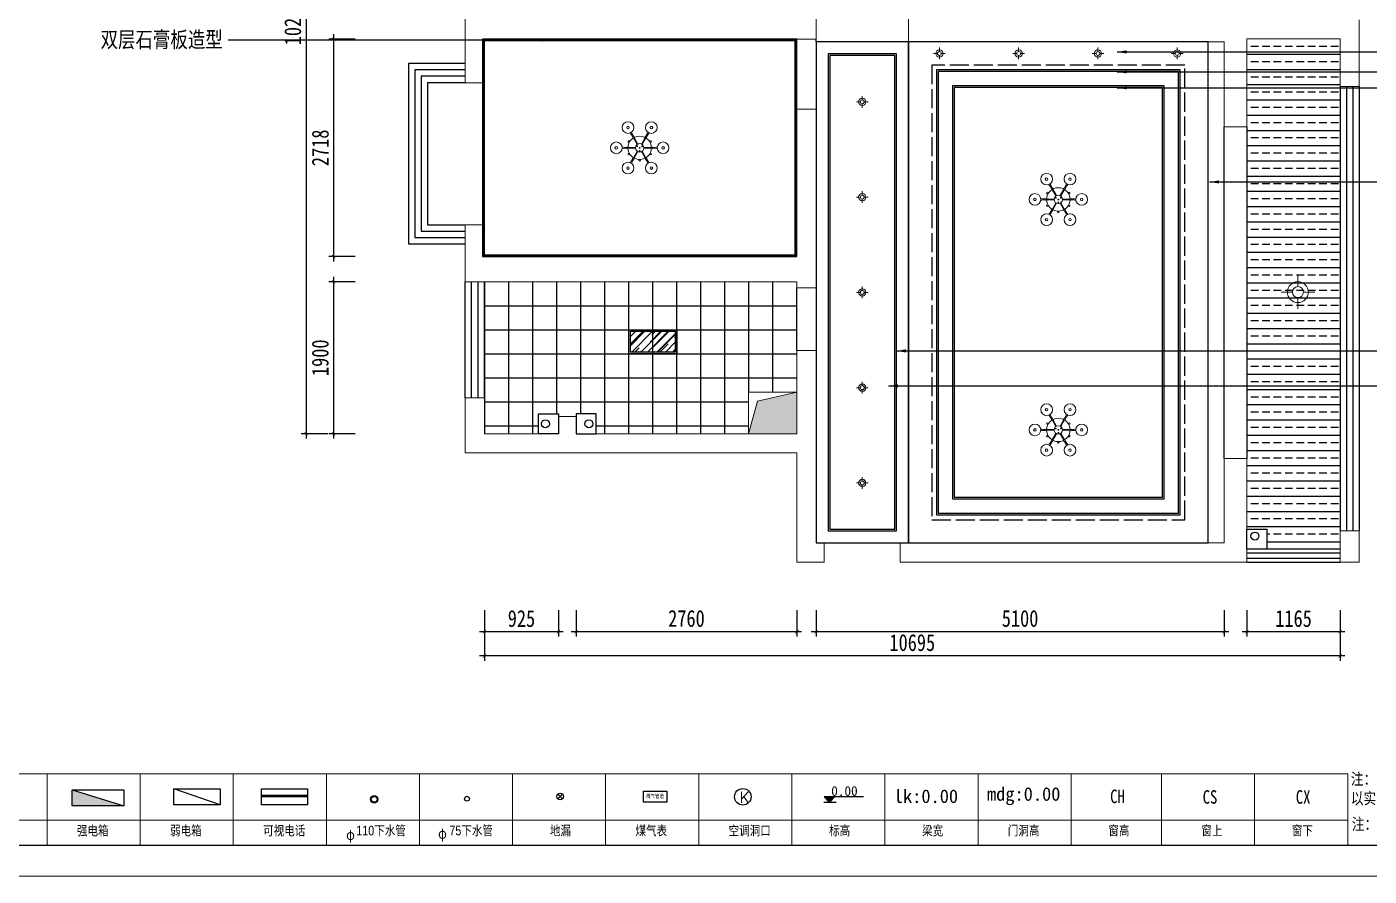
# Model space of a CAD drawing. Header units: millimetres. Extents: x 757294 to 891425, y -262592 to 287632.
# Drawn here: x 841044 to 857822, y -216741 to -206125 of the extents above; entities that cross this region are included whole.
import ezdxf

# ---------------------------------------------------------------- set-up
doc = ezdxf.new("R2010")
doc.units = ezdxf.units.MM
doc.header["$LTSCALE"] = 4
doc.linetypes.add('ACAD_ISO02W100', pattern=[15, 12, -3])
for name, color, linetype, lineweight in [('06-墙线', 7, 'Continuous', 25), ('吊顶粗线', 3, 'Continuous', 13), ('家具外轮廓线', 3, 'Continuous', 15), ('文字', 3, 'Continuous', 0)]:
    doc.layers.add(name, color=color, linetype=linetype, lineweight=lineweight)
for name, color, linetype in [('t', 3, 'Continuous'), ('T-MS-图框', 8, 'Continuous'), ('填充', 251, 'Continuous'), ('管道 灯具 开关 电线', 1, 'Continuous')]:
    doc.layers.add(name, color=color, linetype=linetype)
doc.styles.add('-宋体', font='', dxfattribs={"width": 0.8})
doc.styles.add('-黑体', font='simhei.ttf', dxfattribs={"width": 0.8})
doc.styles.add('300', font='', dxfattribs={"height": 300})
doc.styles.add('st', font='simhei.ttf', dxfattribs={"width": 0.8})
doc.styles.get("Standard").update_dxf_attribs({"font": 'txt', "bigfont": 'gbcbig.shx'})
doc.styles.get('-宋体').set_extended_font_data('仿宋_GB2312')
doc.styles.get('300').set_extended_font_data('SimSun')
doc.dimstyles.new('标注60', dxfattribs={"dimscale": 60, "dimtxt": 1.5, "dimasz": 1, "dimexe": 1, "dimexo": 3, "dimgap": 1, "dimtad": 1, "dimdec": 0, "dimdsep": 46, "dimtxsty": 'st', "dimcen": 2.5, "dimdle": 1, "dimclrd": 1, "dimclre": 1, "dimclrt": 3, "dimadec": 0, "dimazin": 0, "dimtfac": 1, "dimtdec": 0, "dimtix": 1, "dimtmove": 2, "dimatfit": 3, "dimfxl": 1, "dimtolj": 1, "dimtzin": 0, "dimarcsym": 0})
doc.dimstyles.new('立面尺寸标注', dxfattribs={"dimscale": 60, "dimtxt": 3.5, "dimasz": 0.7, "dimexe": 1, "dimexo": 0.5, "dimgap": 1, "dimtad": 1, "dimdec": 0, "dimdsep": 46, "dimtxsty": '-黑体', "dimblk": 'ARCHTICK', "dimcen": 2.5, "dimdle": 1, "dimclrd": 1, "dimclre": 1, "dimclrt": 3, "dimadec": 0, "dimazin": 0, "dimtfac": 1, "dimtdec": 0, "dimtix": 1, "dimtmove": 2, "dimatfit": 3, "dimfxl": 4.5, "dimfxlon": 1, "dimtolj": 1, "dimtzin": 0, "dimarcsym": 0})

# ---------------------------------------------------------------- blocks, each defined once
blk = doc.blocks.new('asdasda')
at = {"color": 1}
blk.add_line((205919, -4802), (171725, -4802), dxfattribs=at)
at = {"layer": 'T-MS-图框', "color": 1}
blk.add_lwpolyline([(172725, 19019), (204919, 19019), (204919, -4302), (172725, -4302)], close=True, dxfattribs=at)
blk = doc.blocks.new('新123')
at = {"layer": '管道 灯具 开关 电线'}
blk.add_hatch(color=1, dxfattribs=at).paths.add_polyline_path([(-322704, -915784), (-323421, -915563), (-323421, -915784)])
at = {"layer": '管道 灯具 开关 电线', "color": 1}
for p, q in [((-323421, -915563), (-322704, -915563)), ((-323421, -915784), (-323421, -915563)), ((-323421, -915563), (-322704, -915784)), ((-322704, -915563), (-322704, -915784)), ((-322704, -915784), (-323421, -915784))]:
    blk.add_line(p, q, dxfattribs=at)
blk = doc.blocks.new('45y')
at = {"layer": '管道 灯具 开关 电线'}
blk.add_hatch(color=10, dxfattribs=at).paths.add_polyline_path([(412030, 294790), (411861, 294790), (411950, 294697)])
at = {"color": 3}
for p, q in [((398014, 295165), (420369, 295165)), ((399235, 295165), (399235, 294001)), ((400748, 295165), (400748, 294001)), ((402261, 295165), (402261, 294001)), ((403773, 295165), (403773, 294001)), ((405286, 295165), (405286, 294001)), ((406799, 295165), (406799, 294001)), ((408311, 295165), (408311, 294001)), ((409824, 295165), (409824, 294001)), ((411336, 295165), (411336, 294001)), ((411336, 295165), (411336, 294001)), ((412849, 295165), (412849, 294001)), ((414362, 295165), (414362, 294001)), ((415874, 295165), (415874, 294001)), ((417343, 294001), (417343, 295165)), ((418856, 294001), (418856, 295165)), ((420369, 294001), (420369, 295165)), ((398014, 294409), (420369, 294409))]:
    blk.add_line(p, q, dxfattribs=at)
at = {"layer": '管道 灯具 开关 电线', "color": 1}
for p, q in [((401295, 294920), (402045, 294920)), ((401295, 294660), (401295, 294920)), ((402045, 294920), (402045, 294660)), ((402719, 294920), (403469, 294920)), ((402719, 294660), (402719, 294920)), ((403469, 294920), (403469, 294660)), ((403469, 294810), (402719, 294810)), ((403469, 294790), (402719, 294790)), ((402045, 294660), (401295, 294660)), ((403469, 294660), (402719, 294660))]:
    blk.add_line(p, q, dxfattribs=at)
at = {"layer": '管道 灯具 开关 电线'}
for p, q in [((407533, 294834), (407611, 294756)), ((407533, 294756), (407611, 294834))]:
    blk.add_line(p, q, dxfattribs=at)
at = {"layer": '管道 灯具 开关 电线', "color": 10}
for p, q in [((412057, 294697), (411857, 294697)), ((412503, 294790), (411861, 294790)), ((411861, 294790), (411950, 294697)), ((411950, 294697), (412030, 294790)), ((412030, 294790), (411950, 294697))]:
    blk.add_line(p, q, dxfattribs=at)
at = {"layer": '管道 灯具 开关 电线', "color": 1}
blk.add_lwpolyline([(402045, 294660), (401295, 294920)], dxfattribs=at)
at = {"layer": '管道 灯具 开关 电线'}
blk.add_lwpolyline([(409307, 294880), (409307, 294701), (408925, 294701), (408925, 294880)], close=True, dxfattribs=at)
for centre, radius in [((404550, 294749), 59.4), ((404550, 294749), 48.6), ((406059, 294759), 39.4), ((407572, 294795), 55.5)]:
    blk.add_circle(centre, radius, dxfattribs=at)
blk.add_ellipse((410540, 294790), major_axis=(134, 1), ratio=1, start_param=-0.006335, end_param=6.27685, dxfattribs=at)
blk.add_blockref('asdasda', (225288, 298302))
at = {"layer": '管道 灯具 开关 电线', "xscale": 1.167898861458525, "yscale": 1.167898861458525, "zscale": 1.167898861463415}
blk.add_blockref('新123', (777368, 1364187), dxfattribs=at)
at = {"layer": 't'}
for s, insert, char_height, width, attachment_point, style in [('{\\fArial Unicode MS|b0|i0|c134|p0;煤气管道}', (408968, 294834), 64.58, 348.24, 1, '-宋体'), ('{\\fArial Unicode MS|b0|i0|c134|p0;强电箱}', (399720, 294320), 157.11, 1335.31, 1, '-黑体'), ('{\\fArial Unicode MS|b0|i0|c134|p0;弱电箱}', (401233, 294320), 157.11, 1335.31, 1, '-黑体'), ('{\\fArial Unicode MS|b0|i0|c134|p0;可视电话}', (402746, 294320), 157.11, 1335.31, 1, '-黑体'), ('{\\fSimSun|b0|i0|c134|p2;\\H1.083x;φ}', (404236, 294259), 157.11, 2735.34, 3, '-黑体'), ('{\\fArial Unicode MS|b0|i0|c134|p0;110下水管}', (404258, 294320), 157.11, 1335.31, 1, '-黑体'), ('{\\fSimSun|b0|i0|c134|p2;\\H1.083x;φ}', (405730, 294280), 157.11, 2735.34, 3, '-黑体'), ('{\\fArial Unicode MS|b0|i0|c134|p0;75下水管}', (405771, 294320), 157.11, 1335.31, 1, '-黑体'), ('{\\fArial Unicode MS|b0|i0|c134|p0;地漏}', (407404, 294320), 157.11, 1335.31, 1, '-黑体'), ('{\\fArial Unicode MS|b0|i0|c134|p0;煤气表}', (408796, 294320), 157.11, 1335.31, 1, '-黑体'), ('{\\fArial Unicode MS|b0|i0|c134|p0;空调洞口}', (410309, 294320), 157.11, 1335.31, 1, '-黑体'), ('{\\fArial Unicode MS|b0|i0|c134|p0;标高}', (411942, 294320), 157.11, 1335.31, 1, '-黑体'), ('{\\fArial Unicode MS|b0|i0|c134|p0;梁宽}', (413454, 294320), 157.11, 1335.31, 1, '-黑体'), ('{\\fArial Unicode MS|b0|i0|c134|p0;门洞高}', (414846, 294320), 157.11, 1335.31, 1, '-黑体'), ('{\\fSimHei|b0|i0|c134|p49;窗高}', (416480, 294320), 157.11, 4575.3, 1, '-黑体'), ('{\\fSimHei|b0|i0|c134|p49;窗上}', (417992, 294320), 157.11, 4575.3, 1, '-黑体'), ('{\\fArial Unicode MS|b0|i0|c134|p0;窗下}', (419461, 294320), 157.11, 4575.3, 1, '-黑体')]:
    blk.add_mtext(s, dxfattribs=dict(at, insert=insert, char_height=char_height, width=width, attachment_point=attachment_point, style=style))
at = {"layer": 't', "color": 3, "insert": (420435, 294442), "char_height": 189.08, "width": 5581.39, "attachment_point": 1, "style": 'st'}
blk.add_mtext('注：室内为白墙（包括阳台）', dxfattribs=at)
at = {"layer": '文字', "insert": (420420, 295175), "char_height": 189.08, "width": 5227.17, "attachment_point": 1, "style": '-黑体'}
blk.add_mtext('注：{\\C3;如有工艺及位置的变更,结合施工现场\\P以实际情况交底为准.}', dxfattribs=at)
at = {"layer": '管道 灯具 开关 电线'}
for s, height, style, p in [('0.00', 157.7, '300', (411977, 294806)), ('lk:0.00', 219.3, '-黑体', (412994, 294690)), ('mdg:0.00', 219.3, '-黑体', (414507, 294726))]:
    blk.add_text(s, height=height, dxfattribs=dict(at, style=style)).set_placement(p)
blk.add_text('K', height=175, dxfattribs=at).set_placement((410490, 294694))
at = {"layer": '管道 灯具 开关 电线', "char_height": 219.3, "width": 1182.3, "attachment_point": 1, "style": '-黑体'}
for s, insert in [('CH', (416509, 294907)), ('CS', (418012, 294897)), ('CX', (419525, 294897))]:
    blk.add_mtext(s, dxfattribs=dict(at, insert=insert))
blk = doc.blocks.new('_ArchTick')
at = {"color": 0, "linetype": 'ByBlock', "const_width": 0.15}
blk.add_lwpolyline([(-0.5, -0.5), (0.5, 0.5)], dxfattribs=at)
blk = doc.blocks.new('*D251')
at = {"layer": 'Defpoints', "color": 0, "ltscale": 5}
for p in [(856294, -212621), (857459, -212621), (856294, -213687)]:
    blk.add_point(p, dxfattribs=at)
at = {"layer": '家具外轮廓线', "color": 1, "lineweight": -2, "ltscale": 5}
for p, q in [((856294, -213417), (856294, -213747)), ((857459, -213417), (857459, -213747)), ((857519, -213687), (856234, -213687))]:
    blk.add_line(p, q, dxfattribs=at)
at = {"layer": '家具外轮廓线', "color": 1, "lineweight": -2, "ltscale": 5, "xscale": 42, "yscale": 42, "zscale": 42, "rotation": 180}
blk.add_blockref('_ArchTick', (856294, -213687), dxfattribs=at)
at = {"layer": '家具外轮廓线', "color": 1, "lineweight": -2, "ltscale": 5, "xscale": 42, "yscale": 42, "zscale": 42}
blk.add_blockref('_ArchTick', (857459, -213687), dxfattribs=at)
at = {"layer": '家具外轮廓线', "color": 3, "ltscale": 5, "insert": (856877, -213522), "char_height": 210, "attachment_point": 5, "style": '-黑体'}
blk.add_mtext('\\A1;1165', dxfattribs=at)
blk = doc.blocks.new('*D252')
at = {"layer": 'Defpoints', "color": 0, "ltscale": 5}
for p in [(850909, -212576), (856009, -212576), (850909, -213687)]:
    blk.add_point(p, dxfattribs=at)
at = {"layer": '家具外轮廓线', "color": 1, "lineweight": -2, "ltscale": 5}
for p, q in [((850909, -213417), (850909, -213747)), ((856009, -213417), (856009, -213747)), ((856069, -213687), (850849, -213687))]:
    blk.add_line(p, q, dxfattribs=at)
at = {"layer": '家具外轮廓线', "color": 1, "lineweight": -2, "ltscale": 5, "xscale": 42, "yscale": 42, "zscale": 42, "rotation": 180}
blk.add_blockref('_ArchTick', (850909, -213687), dxfattribs=at)
at = {"layer": '家具外轮廓线', "color": 1, "lineweight": -2, "ltscale": 5, "xscale": 42, "yscale": 42, "zscale": 42}
blk.add_blockref('_ArchTick', (856009, -213687), dxfattribs=at)
at = {"layer": '家具外轮廓线', "color": 3, "ltscale": 5, "insert": (853459, -213521), "char_height": 210, "attachment_point": 5, "style": '-黑体'}
blk.add_mtext('\\A1;5100', dxfattribs=at)
blk = doc.blocks.new('*D253')
at = {"layer": 'Defpoints', "color": 0, "ltscale": 5}
for p in [(847909, -211211), (850669, -211211), (847909, -213687)]:
    blk.add_point(p, dxfattribs=at)
at = {"layer": '家具外轮廓线', "color": 1, "lineweight": -2, "ltscale": 5}
for p, q in [((847909, -213417), (847909, -213747)), ((850669, -213417), (850669, -213747)), ((850729, -213687), (847849, -213687))]:
    blk.add_line(p, q, dxfattribs=at)
at = {"layer": '家具外轮廓线', "color": 1, "lineweight": -2, "ltscale": 5, "xscale": 42, "yscale": 42, "zscale": 42, "rotation": 180}
blk.add_blockref('_ArchTick', (847909, -213687), dxfattribs=at)
at = {"layer": '家具外轮廓线', "color": 1, "lineweight": -2, "ltscale": 5, "xscale": 42, "yscale": 42, "zscale": 42}
blk.add_blockref('_ArchTick', (850669, -213687), dxfattribs=at)
at = {"layer": '家具外轮廓线', "color": 3, "ltscale": 5, "insert": (849289, -213521), "char_height": 210, "attachment_point": 5, "style": '-黑体'}
blk.add_mtext('\\A1;2760', dxfattribs=at)
blk = doc.blocks.new('*D254')
at = {"layer": 'Defpoints', "color": 0, "ltscale": 5}
for p in [(846764, -211211), (847689, -211211), (846764, -213687)]:
    blk.add_point(p, dxfattribs=at)
at = {"layer": '家具外轮廓线', "color": 1, "lineweight": -2, "ltscale": 5}
for p, q in [((846764, -213417), (846764, -213747)), ((847689, -213417), (847689, -213747)), ((847749, -213687), (846704, -213687))]:
    blk.add_line(p, q, dxfattribs=at)
at = {"layer": '家具外轮廓线', "color": 1, "lineweight": -2, "ltscale": 5, "xscale": 42, "yscale": 42, "zscale": 42, "rotation": 180}
blk.add_blockref('_ArchTick', (846764, -213687), dxfattribs=at)
at = {"layer": '家具外轮廓线', "color": 1, "lineweight": -2, "ltscale": 5, "xscale": 42, "yscale": 42, "zscale": 42}
blk.add_blockref('_ArchTick', (847689, -213687), dxfattribs=at)
at = {"layer": '家具外轮廓线', "color": 3, "ltscale": 5, "insert": (847227, -213522), "char_height": 210, "attachment_point": 5, "style": '-黑体'}
blk.add_mtext('\\A1;925', dxfattribs=at)
blk = doc.blocks.new('*D255')
at = {"layer": 'Defpoints', "color": 0, "ltscale": 5}
for p in [(846764, -211211), (857459, -212656), (846764, -213989)]:
    blk.add_point(p, dxfattribs=at)
at = {"layer": '家具外轮廓线', "color": 1, "lineweight": -2, "ltscale": 5}
for p, q in [((846764, -213719), (846764, -214049)), ((857459, -213719), (857459, -214049)), ((857519, -213989), (846704, -213989))]:
    blk.add_line(p, q, dxfattribs=at)
at = {"layer": '家具外轮廓线', "color": 1, "lineweight": -2, "ltscale": 5, "xscale": 42, "yscale": 42, "zscale": 42, "rotation": 180}
blk.add_blockref('_ArchTick', (846764, -213989), dxfattribs=at)
at = {"layer": '家具外轮廓线', "color": 1, "lineweight": -2, "ltscale": 5, "xscale": 42, "yscale": 42, "zscale": 42}
blk.add_blockref('_ArchTick', (857459, -213989), dxfattribs=at)
at = {"layer": '家具外轮廓线', "color": 3, "ltscale": 5, "insert": (852112, -213823), "char_height": 210, "attachment_point": 5, "style": '-黑体'}
blk.add_mtext('\\A1;10695', dxfattribs=at)
blk = doc.blocks.new('*D234')
at = {"layer": 'Defpoints', "color": 0, "ltscale": 5}
for p in [(855966, -200928), (858982, -200928), (857459, -212656)]:
    blk.add_point(p, dxfattribs=at)
at = {"layer": '家具外轮廓线', "color": 1, "lineweight": -2, "ltscale": 5}
for p, q in [((858712, -200928), (859042, -200928)), ((858982, -212716), (858982, -200868)), ((858712, -212656), (859042, -212656))]:
    blk.add_line(p, q, dxfattribs=at)
at = {"layer": '家具外轮廓线', "color": 1, "lineweight": -2, "ltscale": 5, "xscale": 42, "yscale": 42, "zscale": 42}
for p, rotation in [((858982, -200928), 90), ((858982, -212656), 270)]:
    blk.add_blockref('_ArchTick', p, dxfattribs=dict(at, rotation=rotation))
at = {"layer": '家具外轮廓线', "color": 3, "ltscale": 5, "insert": (858817, -206792), "char_height": 210, "attachment_point": 5, "rotation": 90, "style": '-黑体'}
blk.add_mtext('\\A1;11728', dxfattribs=at)
blk = doc.blocks.new('*D262')
at = {"layer": 'Defpoints', "color": 0, "ltscale": 5}
for p in [(846739, -206278), (844878, -208996), (846739, -208996)]:
    blk.add_point(p, dxfattribs=at)
at = {"layer": '家具外轮廓线', "color": 1, "lineweight": -2, "ltscale": 5}
for p, q in [((845148, -206278), (844818, -206278)), ((844878, -206218), (844878, -209056)), ((845148, -208996), (844818, -208996))]:
    blk.add_line(p, q, dxfattribs=at)
at = {"layer": '家具外轮廓线', "color": 1, "lineweight": -2, "ltscale": 5, "xscale": 42, "yscale": 42, "zscale": 42}
for p, rotation in [((844878, -206278), 90), ((844878, -208996), 270)]:
    blk.add_blockref('_ArchTick', p, dxfattribs=dict(at, rotation=rotation))
at = {"layer": '家具外轮廓线', "color": 3, "ltscale": 5, "insert": (844713, -207637), "char_height": 210, "attachment_point": 5, "rotation": 90, "style": '-黑体'}
blk.add_mtext('\\A1;2718', dxfattribs=at)
blk = doc.blocks.new('*D263')
at = {"layer": 'Defpoints', "color": 0, "ltscale": 5}
for p in [(846764, -209311), (844878, -211211), (846764, -211211)]:
    blk.add_point(p, dxfattribs=at)
at = {"layer": '家具外轮廓线', "color": 1, "lineweight": -2, "ltscale": 5}
for p, q in [((845148, -209311), (844818, -209311)), ((844878, -209251), (844878, -211271)), ((845148, -211211), (844818, -211211))]:
    blk.add_line(p, q, dxfattribs=at)
at = {"layer": '家具外轮廓线', "color": 1, "lineweight": -2, "ltscale": 5, "xscale": 42, "yscale": 42, "zscale": 42}
for p, rotation in [((844878, -209311), 90), ((844878, -211211), 270)]:
    blk.add_blockref('_ArchTick', p, dxfattribs=dict(at, rotation=rotation))
at = {"layer": '家具外轮廓线', "color": 3, "ltscale": 5, "insert": (844712, -210261), "char_height": 210, "attachment_point": 5, "rotation": 90, "style": '-黑体'}
blk.add_mtext('\\A1;1900', dxfattribs=at)
blk = doc.blocks.new('*D236')
at = {"layer": 'Defpoints', "color": 0, "ltscale": 5}
for p in [(846749, -200928), (844535, -211211), (846764, -211211)]:
    blk.add_point(p, dxfattribs=at)
at = {"layer": '家具外轮廓线', "color": 1, "lineweight": -2, "ltscale": 5}
for p, q in [((844805, -200928), (844475, -200928)), ((844535, -200868), (844535, -211271)), ((844805, -211211), (844475, -211211))]:
    blk.add_line(p, q, dxfattribs=at)
at = {"layer": '家具外轮廓线', "color": 1, "lineweight": -2, "ltscale": 5, "xscale": 42, "yscale": 42, "zscale": 42}
for p, rotation in [((844535, -200928), 90), ((844535, -211211), 270)]:
    blk.add_blockref('_ArchTick', p, dxfattribs=dict(at, rotation=rotation))
at = {"layer": '家具外轮廓线', "color": 3, "ltscale": 5, "insert": (844369, -206069), "char_height": 210, "attachment_point": 5, "rotation": 90, "style": '-黑体'}
blk.add_mtext('\\A1;10283', dxfattribs=at)
blk = doc.blocks.new('A$C53684F11')
at = {"layer": '管道 灯具 开关 电线', "lineweight": 9}
for p, q in [((69.6, 139.3), (69.6, 92.5)), ((0, 69.6), (46.8, 69.6)), ((92.5, 69.6), (139.3, 69.6)), ((69.6, 46.8), (69.6, 0))]:
    blk.add_line(p, q, dxfattribs=at)
at = {"layer": '管道 灯具 开关 电线', "color": 3, "lineweight": 9}
blk.add_circle((69.6, 69.6), 43.4, dxfattribs=at)
at = {"layer": '管道 灯具 开关 电线', "lineweight": 9}
blk.add_circle((69.6, 69.6), 22.8, dxfattribs=at)
blk = doc.blocks.new('A$C4C1E1011')
at = {"layer": '管道 灯具 开关 电线', "lineweight": 5}
for p, q in [((352, 549), (409, 451)), ((360, 554), (417, 455)), ((530, 554), (473, 455)), ((538, 549), (481, 451)), ((267, 402), (381, 402)), ((267, 392), (381, 392)), ((352, 246), (409, 344)), ((360, 241), (417, 339)), ((530, 241), (473, 339)), ((538, 246), (481, 344)), ((623, 402), (509, 402)), ((623, 392), (509, 392))]:
    blk.add_line(p, q, dxfattribs=at)
at = {"layer": '管道 灯具 开关 电线', "color": 3, "lineweight": 5}
for centre, radius in [((267, 706), 89), ((623, 706), 89), ((89, 397), 89), ((255, 397), 12.4), ((445, 397), 178), ((280, 493), 12.4), ((350, 562), 12.4), ((540, 562), 12.4), ((610, 493), 12.4), ((635, 397), 12.4), ((801, 397), 89), ((280, 302), 12.4), ((350, 232), 12.4), ((445, 207), 12.4), ((540, 232), 12.4), ((610, 302), 12.4), ((267, 89), 89), ((623, 89), 89)]:
    blk.add_circle(centre, radius, dxfattribs=at)
at = {"layer": '管道 灯具 开关 电线', "lineweight": 5}
for centre, radius in [((267, 706), 19.8), ((623, 706), 19.8), ((89, 397), 19.8), ((445, 397), 64.3), ((406, 420), 5.93), ((484, 420), 5.93), ((801, 397), 19.8), ((445, 397), 5.93), ((445, 352), 5.93), ((267, 89), 19.8), ((623, 89), 19.8)]:
    blk.add_circle(centre, radius, dxfattribs=at)
at = {"layer": '管道 灯具 开关 电线', "color": 1, "lineweight": 5}
for centre, start, end in [((198, 513), 20.6441, 47.2992), ((468, 669), 192.7008, 219.3559), ((422, 669), 320.6441, 347.2992), ((692, 513), 132.7008, 159.3559), ((221, 553), 252.7008, 279.3559), ((669, 553), 260.6441, 287.2992), ((221, 241), 80.6441, 107.2992), ((198, 282), 312.7008, 339.3559), ((468, 126), 140.6441, 167.2992), ((422, 126), 12.7008, 39.3559), ((692, 282), 200.6441, 227.2992), ((669, 241), 72.7008, 99.3559)]:
    blk.add_arc(centre, 149, start, end, dxfattribs=at)
blk = doc.blocks.new('*D264')
at = {"layer": 'Defpoints', "color": 0, "ltscale": 5}
for p in [(856009, -206313), (856009, -212576), (858643, -212576)]:
    blk.add_point(p, dxfattribs=at)
at = {"layer": '家具外轮廓线', "color": 1, "lineweight": -2, "ltscale": 5}
for p, q in [((858373, -206313), (858703, -206313)), ((858643, -206253), (858643, -212636)), ((858373, -212576), (858703, -212576))]:
    blk.add_line(p, q, dxfattribs=at)
at = {"layer": '家具外轮廓线', "color": 1, "lineweight": -2, "ltscale": 5, "xscale": 42, "yscale": 42, "zscale": 42}
for p, rotation in [((858643, -206313), 90), ((858643, -212576), 270)]:
    blk.add_blockref('_ArchTick', p, dxfattribs=dict(at, rotation=rotation))
at = {"layer": '家具外轮廓线', "color": 3, "ltscale": 5, "insert": (858478, -209444), "char_height": 210, "attachment_point": 5, "rotation": 90, "style": '-黑体'}
blk.add_mtext('\\A1;6263', dxfattribs=at)
blk = doc.blocks.new('2121')
at = {"layer": '管道 灯具 开关 电线', "color": 1, "lineweight": -3}
for p, q in [((360195, 43570), (360795, 43570)), ((360195, 43270), (360195, 43570)), ((360215, 43550), (360775, 43550)), ((360215, 43290), (360215, 43550)), ((360775, 43550), (360775, 43290)), ((360795, 43570), (360795, 43270)), ((360775, 43290), (360215, 43290)), ((360795, 43270), (360195, 43270))]:
    blk.add_line(p, q, dxfattribs=at)
at = {"layer": '管道 灯具 开关 电线', "color": 250, "lineweight": -3}
for p, q in [((360215, 43550), (360215, 43550)), ((360215, 43393), (360372, 43550)), ((360215, 43369), (360396, 43550)), ((360215, 43485), (360280, 43550)), ((360215, 43380), (360354, 43519)), ((360230, 43290), (360490, 43550)), ((360345, 43290), (360605, 43550)), ((360426, 43290), (360686, 43550)), ((360459, 43414), (360595, 43550)), ((360481, 43502), (360529, 43550)), ((360496, 43346), (360700, 43550)), ((360545, 43290), (360768, 43513)), ((360553, 43290), (360775, 43512)), ((360764, 43471), (360775, 43482)), ((360269, 43290), (360324, 43345)), ((360335, 43290), (360349, 43304)), ((360583, 43290), (360685, 43392)), ((360651, 43290), (360775, 43414)), ((360740, 43290), (360775, 43325)), ((360756, 43290), (360775, 43309)), ((360762, 43290), (360775, 43303))]:
    blk.add_line(p, q, dxfattribs=at)

msp = doc.modelspace()

# ---------------------------------------------------------------- hatches: boundary and pattern name
h = msp.add_hatch()
h.set_pattern_fill('ANGLE', color=1, style=0)
h.set_pattern_definition([(0, (850669.333, -211210.527), (0, 6.985), [5.08, -1.905]), (90, (850669.333, -211210.527), (-6.985, 4e-16), [5.08, -1.905])])
h.paths.add_polyline_path([(850669.3, -210690.5), (850177.6, -210802.6), (850064.3, -211210.5), (850669.3, -211210.5)])
at = {"layer": '06-墙线', "ltscale": 5}
h = msp.add_hatch(dxfattribs=at)
h.set_pattern_fill('_USER', color=251, scale=300, style=0, double=1, pattern_type=0)
h.set_pattern_definition([(0, (850669.33, -209310.53), (0, 300), []), (90, (850669.33, -209310.53), (-300, 2e-14), [])])
h.paths.add_polyline_path([(850064.3, -210690.5), (850669.3, -210690.5), (850669.3, -210170.5), (850669.3, -209385.5), (850669.3, -209310.5), (846764.3, -209310.5), (846764.3, -210760.5), (846764.3, -211210.5), (847439.3, -211210.5), (847439.3, -210960.5), (847689.3, -210960.5), (847689.3, -210995.5), (847909.3, -210995.5), (847909.3, -210960.5), (848159.3, -210960.5), (848159.3, -211210.5), (850064.3, -211210.5)])
at = {"layer": '填充'}
h = msp.add_hatch(dxfattribs=at)
h.set_pattern_fill('BRASS', color=251, scale=30, angle=180, double=1)
h.set_pattern_definition([(180, (856294.33, -206275.53), (-2e-14, -190.5), []), (180, (856294.33, -206370.78), (-2e-14, -190.5), [95.25, -47.625])])
h.paths.add_polyline_path([(856544.3, -212655.5), (857459.3, -212655.5), (857459.3, -206275.5), (856294.3, -206275.5), (856294.3, -212405.5), (856544.3, -212405.5)])

# ---------------------------------------------------------------- linework, layer by layer
at = {"color": 1}
for p, q in [((846524.3, -206582.5), (845814.3, -206582.5)), ((845814.3, -206582.5), (845814.3, -208837.5)), ((846524.3, -206662.5), (845894.3, -206662.5)), ((845894.3, -206662.5), (845894.3, -208757.5)), ((846524.3, -206742.5), (845974.3, -206742.5)), ((845974.3, -206742.5), (845974.3, -208677.5)), ((846524.3, -206822.5), (846054.3, -206822.5)), ((846054.3, -206822.5), (846054.3, -208597.5)), ((857459.3, -206870.5), (857459.3, -212425.5)), ((857539.3, -206870.5), (857539.3, -212425.5)), ((857619.3, -206870.5), (857619.3, -212425.5)), ((857699.3, -206870.5), (857699.3, -212425.5)), ((845974.3, -208677.5), (846524.3, -208677.5)), ((846054.3, -208597.5), (846524.3, -208597.5)), ((845814.3, -208837.5), (846524.3, -208837.5)), ((845894.3, -208757.5), (846524.3, -208757.5)), ((846524.3, -210760.5), (846524.3, -209310.5)), ((846604.3, -210760.5), (846604.3, -209310.5)), ((846684.3, -210760.5), (846684.3, -209310.5)), ((846764.3, -210760.5), (846764.3, -209310.5)), ((857459.3, -212655.5), (856294.3, -212655.5)), ((857459.3, -212705.5), (856294.3, -212705.5)), ((856294.3, -212765.5), (857459.3, -212765.5)), ((856294.3, -212815.5), (857459.3, -212815.5))]:
    msp.add_line(p, q, dxfattribs=at)
at = {"color": 1, "linetype": 'ACAD_ISO02W100', "ltscale": 5}
msp.add_lwpolyline([(852354.3, -212285.5), (855519.3, -212285.5), (855519.3, -206602.5), (852354.3, -206602.5)], close=True, dxfattribs=at)
at = {"color": 1}
for points in [[(847689.3, -211210.5), (847439.3, -211210.5), (847439.3, -210960.5), (847689.3, -210960.5)], [(847909.3, -211210.5), (848159.3, -211210.5), (848159.3, -210960.5), (847909.3, -210960.5)], [(856544.3, -212655.5), (856294.3, -212655.5), (856294.3, -212405.5), (856544.3, -212405.5)]]:
    msp.add_lwpolyline(points, close=True, dxfattribs=at)
at = {"layer": '06-墙线', "color": 251, "ltscale": 5}
for p, q in [((850669.3, -207152.5), (850669.3, -206277.5)), ((850909.3, -206312.5), (850909.3, -206277.5)), ((856009.3, -211520.5), (856009.3, -207375.5)), ((856294.3, -207375.5), (856294.3, -211520.5)), ((850669.3, -210170.5), (850669.3, -209385.5))]:
    msp.add_line(p, q, dxfattribs=at)
for points in [[(846739.3, -208995.5), (850669.3, -208995.5), (850669.3, -206277.5), (846739.3, -206277.5)], [(846749.3, -208985.5), (850659.3, -208985.5), (850659.3, -206287.5), (846749.3, -206287.5)], [(846759.3, -208975.5), (850649.3, -208975.5), (850649.3, -206297.5), (846759.3, -206297.5)], [(850909.3, -212575.5), (852064.3, -212575.5), (852064.3, -206312.5), (850909.3, -206312.5)], [(852064.3, -212575.5), (855809.3, -212575.5), (855809.3, -206312.5), (852064.3, -206312.5)], [(851059.3, -212425.5), (851914.3, -212425.5), (851914.3, -206462.5), (851059.3, -206462.5)], [(851079.3, -212405.5), (851894.3, -212405.5), (851894.3, -206482.5), (851079.3, -206482.5)], [(852414.3, -212225.5), (855459.3, -212225.5), (855459.3, -206662.5), (852414.3, -206662.5)], [(852434.3, -212205.5), (855439.3, -212205.5), (855439.3, -206682.5), (852434.3, -206682.5)], [(852614.3, -212025.5), (855259.3, -212025.5), (855259.3, -206862.5), (852614.3, -206862.5)], [(852634.3, -212005.5), (855239.3, -212005.5), (855239.3, -206882.5), (852634.3, -206882.5)]]:
    msp.add_lwpolyline(points, close=True, dxfattribs=at)
at = {"layer": '家具外轮廓线', "color": 7, "ltscale": 5}
for p, q in [((850909.3, -204177.5), (850909.3, -206277.5)), ((846524.3, -206822.5), (846524.3, -205432.5)), ((852064.3, -206312.5), (852064.3, -205432.5)), ((857699.3, -206035.5), (857699.3, -206870.5)), ((850909.3, -206277.5), (846739.3, -206277.5)), ((846739.3, -206277.5), (846739.3, -208995.5)), ((856009.3, -206312.5), (852064.3, -206312.5)), ((856009.3, -207375.5), (856009.3, -206312.5)), ((856294.3, -207375.5), (856294.3, -206275.5)), ((856294.3, -206275.5), (857459.3, -206275.5)), ((857459.3, -206275.5), (857459.3, -206870.5)), ((846739.3, -206822.5), (846524.3, -206822.5)), ((857459.3, -206870.5), (857699.3, -206870.5)), ((850909.3, -207152.5), (850669.3, -207152.5)), ((850669.3, -207152.5), (850669.3, -208995.5)), ((850909.3, -209385.5), (850909.3, -207152.5)), ((856294.3, -207375.5), (856009.3, -207375.5)), ((846524.3, -209310.5), (846524.3, -208597.5)), ((846739.3, -208597.5), (846524.3, -208597.5)), ((850669.3, -208995.5), (846739.3, -208995.5)), ((846764.3, -209310.5), (846524.3, -209310.5)), ((846764.3, -209310.5), (850669.3, -209310.5)), ((850669.3, -209385.5), (850669.3, -209310.5)), ((850909.3, -209385.5), (850669.3, -209385.5)), ((850909.3, -210170.5), (850669.3, -210170.5)), ((850669.3, -210170.5), (850669.3, -210690.5)), ((850909.3, -212575.5), (850909.3, -210170.5)), ((850177.6, -210802.6), (850669.3, -210690.5)), ((846524.3, -211450.5), (846524.3, -210760.5)), ((846764.3, -210760.5), (846524.3, -210760.5)), ((846764.3, -211210.5), (846764.3, -210760.5)), ((850064.3, -211210.5), (850177.6, -210802.6)), ((847909.3, -210995.5), (847689.3, -210995.5)), ((847689.3, -210995.5), (847689.3, -211210.5)), ((847909.3, -211210.5), (847909.3, -210995.5)), ((847689.3, -211210.5), (846764.3, -211210.5)), ((850064.3, -211210.5), (847909.3, -211210.5)), ((850669.3, -211450.5), (846524.3, -211450.5)), ((850669.3, -212815.5), (850669.3, -211450.5)), ((856009.3, -212575.5), (856009.3, -211520.5)), ((856009.3, -211520.5), (856294.3, -211520.5)), ((856294.3, -212815.5), (856294.3, -211520.5)), ((857459.3, -212425.5), (857699.3, -212425.5)), ((857459.3, -212425.5), (857459.3, -212815.5)), ((857699.3, -212425.5), (857699.3, -212815.5)), ((851009.3, -212575.5), (850909.3, -212575.5)), ((851009.3, -212575.5), (851009.3, -212815.5)), ((851959.3, -212575.5), (856009.3, -212575.5)), ((851959.3, -212575.5), (851959.3, -212815.5)), ((851009.3, -212815.5), (850669.3, -212815.5)), ((851959.3, -212815.5), (856294.3, -212815.5)), ((857459.3, -212815.5), (857699.3, -212815.5))]:
    msp.add_line(p, q, dxfattribs=at)
msp.add_lwpolyline([(850064.3, -211210.5), (850669.3, -211210.5), (850669.3, -210690.5), (850064.3, -210690.5)], close=True, dxfattribs=at)
at = {"layer": '管道 灯具 开关 电线', "color": 1, "ltscale": 5}
for centre in [(847526, -211086.9), (848070.3, -211086.9), (856395, -212490.4)]:
    msp.add_circle(centre, 50, dxfattribs=at)

# ---------------------------------------------------------------- block references
at = {"layer": '吊顶粗线', "color": 1}
for p, xscale, yscale, zscale in [((852377.5, -206530.4), 1.046511627733707, 1.046511627733707, 1.046511627906975), ((853368.5, -206530.4), 1.046511627733707, 1.046511627733707, 1.046511627906975), ((854359.5, -206530.4), 1.046511627733707, 1.046511627733707, 1.046511627906975), ((855350.5, -206530.4), 1.046511627733707, 1.046511627733707, 1.046511627906975), ((857141.2, -209650.3), -3.013953487854451, 3.013953487883555, 3.013953488372092)]:
    msp.add_blockref('A$C53684F11', p, dxfattribs=dict(at, xscale=xscale, yscale=yscale, zscale=zscale))
at = {"layer": '吊顶粗线', "color": 1, "xscale": -1.046511627733707, "yscale": 1.046511627733707, "zscale": 1.046511627906975, "rotation": 270}
for p in [(851414, -207134.9), (851414, -208325.9), (851414, -209516.9), (851414, -210707.9), (851414, -211898.9)]:
    msp.add_blockref('A$C53684F11', p, dxfattribs=at)
at = {"layer": '家具外轮廓线', "color": 0, "xscale": 0.7692307692486793, "yscale": 0.7692307692486793, "zscale": 0.7692307692307693}
msp.add_blockref('45y', (534193.5, -442511), dxfattribs=at)
at = {"layer": '管道 灯具 开关 电线', "xscale": -0.8211456013377756, "yscale": 0.8211455999407917, "zscale": 0.8211456}
for p in [(849069.8, -207962.8), (854302.3, -208607.8), (854302.3, -211489.3)]:
    msp.add_blockref('A$C4C1E1011', p, dxfattribs=at)
at = {"layer": '管道 灯具 开关 电线', "color": 3}
msp.add_blockref('2121', (488374.4, -253480.6), dxfattribs=at)

# ---------------------------------------------------------------- texts
at = {"layer": 't', "color": 3, "insert": (841965.6, -206407.1), "char_height": 200, "width": 4051.45, "attachment_point": 7, "style": 'st'}
msp.add_mtext('双层石膏板造型', dxfattribs=at)

# ---------------------------------------------------------------- dimensions: what is measured, and where the dimension line sits
at = {"layer": '家具外轮廓线', "color": 7, "ltscale": 5}
for base, p1, p2, picture, middle in [((844535.1, -211210.5), (846749.3, -200927.5), (846764.3, -211210.5), '*D236', (844368.9, -206069)), ((858981.6, -200927.5), (857459.3, -212655.5), (855966.3, -200927.5), '*D234', (858816.6, -206791.5)), ((844878.3, -208995.5), (846739.3, -206277.5), (846739.3, -208995.5), '*D262', (844713.3, -207636.5)), ((858642.7, -212575.5), (856009.3, -206312.5), (856009.3, -212575.5), '*D264', (858477.7, -209444)), ((844878.3, -211210.5), (846764.3, -209310.5), (846764.3, -211210.5), '*D263', (844712.1, -210260.5))]:
    dim = msp.add_linear_dim(base=base, p1=p1, p2=p2, angle=90, dimstyle='立面尺寸标注', dxfattribs=at)
    dim.commit()
    dim.dimension.update_dxf_attribs({"geometry": picture, "text_midpoint": middle})
for base, p1, p2, picture, middle in [((846764.3, -213686.9), (847689.3, -211210.5), (846764.3, -211210.5), '*D254', (847226.8, -213521.9)), ((846764.3, -213988.8), (857459.3, -212655.5), (846764.3, -211210.5), '*D255', (852111.8, -213822.6)), ((847909.3, -213686.9), (850669.3, -211210.5), (847909.3, -211210.5), '*D253', (849289.3, -213520.7)), ((850909.3, -213686.9), (856009.3, -212575.5), (850909.3, -212575.5), '*D252', (853459.3, -213520.7)), ((856294.3, -213686.9), (857459.3, -212620.5), (856294.3, -212620.5), '*D251', (856876.8, -213521.9))]:
    dim = msp.add_linear_dim(base=base, p1=p1, p2=p2, dimstyle='立面尺寸标注', dxfattribs=at)
    dim.commit()
    dim.dimension.update_dxf_attribs({"geometry": picture, "text_midpoint": middle})

# ---------------------------------------------------------------- leaders
at = {"layer": 't', "color": 0}
for points in [[(847608.8, -206289.5), (843561.6, -206289.5)], [(854672.1, -206437.9), (860527.6, -206437.9)], [(854672.1, -206687), (859415.8, -206687)], [(854672.1, -206887), (860460, -206887)], [(855826.8, -208063.4), (860026, -208063.4)], [(851914.3, -210175.5), (859479.3, -210175.5)], [(851814, -210613.9), (860460, -210613.9)]]:
    msp.add_leader(points, dimstyle='标注60', override={"dimasz": 2, "dimtad": 0, "dimfxl": 10}, dxfattribs=at)

doc.saveas('drawing.dxf')
